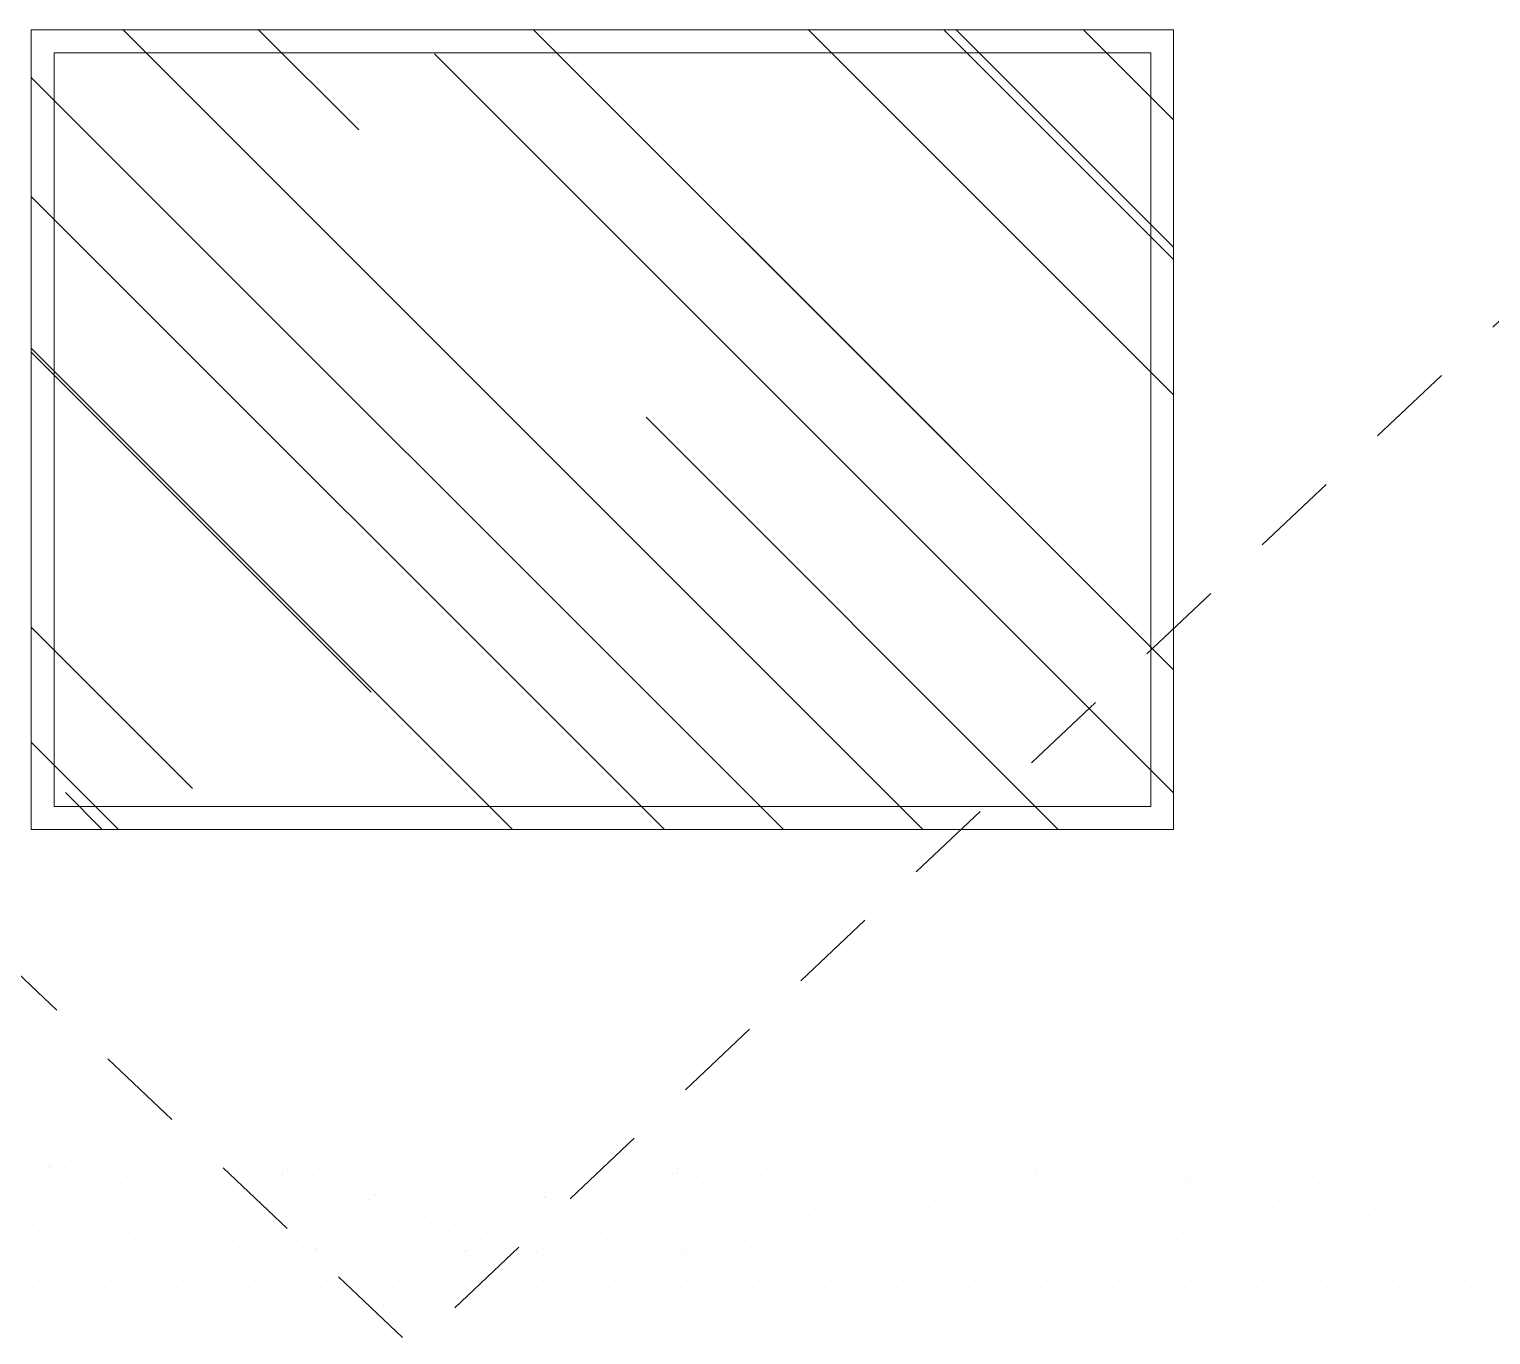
# Model space of a CAD drawing. Header units: millimetres. Extents: x 3923 to 4120, y 744 to 867.
# Drawn here: x 3976.948 to 3979.021, y 829.694 to 831.546 of the extents above; entities that cross this region are included whole.
import ezdxf

# ---------------------------------------------------------------- set-up
doc = ezdxf.new("R2010")
doc.units = ezdxf.units.MM
doc.linetypes.add('HIDDEN2', pattern=[0.1875, 0.125, -0.0625])
doc.layers.add('-HIDRO', color=8, linetype='Continuous')
doc.layers.add('COTA', color=7, linetype='Continuous')
doc.layers.add('E-Lay-9', color=9, linetype='Continuous', lineweight=9)

# ---------------------------------------------------------------- blocks, each defined once
blk = doc.blocks.new('A$C7AFB675E')
at = {"color": 8}
for p, q in [((5.0203, 2.3985), (5.0203, 2.3985)), ((5.0313, 2.4024), (5.0313, 2.4024)), ((5.0798, 2.4008), (5.0798, 2.4008)), ((5.0912, 2.4029), (5.0912, 2.4029)), ((5.1069, 2.395), (5.1069, 2.395)), ((5.1227, 2.4029), (5.1227, 2.4029)), ((5.1384, 2.395), (5.1384, 2.395)), ((5.1542, 2.4029), (5.1542, 2.4029)), ((5.0502, 2.3893), (5.0502, 2.3893)), ((5.0733, 2.3905), (5.0733, 2.3905)), ((5.0767, 2.3888), (5.0767, 2.3888)), ((5.0776, 2.3859), (5.0776, 2.3859)), ((5.0912, 2.3872), (5.0912, 2.3872)), ((5.1227, 2.3872), (5.1227, 2.3872)), ((5.1542, 2.3872), (5.1542, 2.3872)), ((5.0565, 2.3705), (5.0565, 2.3705)), ((5.0834, 2.3782), (5.0834, 2.3782)), ((5.0912, 2.3714), (5.0912, 2.3714)), ((5.1069, 2.3793), (5.1069, 2.3793)), ((5.1227, 2.3714), (5.1227, 2.3714)), ((5.1384, 2.3793), (5.1384, 2.3793)), ((5.1542, 2.3714), (5.1542, 2.3714)), ((5.0447, 2.3603), (5.0447, 2.3603)), ((5.0457, 2.355), (5.0457, 2.355)), ((5.0912, 2.3557), (5.0912, 2.3557)), ((5.1069, 2.3635), (5.1069, 2.3635)), ((5.1227, 2.3557), (5.1227, 2.3557)), ((5.1384, 2.3635), (5.1384, 2.3635)), ((5.1542, 2.3557), (5.1542, 2.3557)), ((5.044, 2.3419), (5.044, 2.3419)), ((5.1069, 2.3478), (5.1069, 2.3478)), ((5.1384, 2.3478), (5.1384, 2.3478)), ((5.0282, 2.3399), (5.0282, 2.3399)), ((5.0304, 2.3365), (5.0304, 2.3365)), ((5.079, 2.3349), (5.079, 2.3349)), ((5.0912, 2.3399), (5.0912, 2.3399)), ((5.1069, 2.332), (5.1069, 2.332)), ((5.1227, 2.3399), (5.1227, 2.3399)), ((5.1384, 2.332), (5.1384, 2.332)), ((5.1542, 2.3399), (5.1542, 2.3399)), ((5.0202, 2.32), (5.0202, 2.32)), ((5.0413, 2.3214), (5.0413, 2.3214)), ((5.0912, 2.3242), (5.0912, 2.3242)), ((5.1069, 2.3163), (5.1069, 2.3163)), ((5.1227, 2.3242), (5.1227, 2.3242)), ((5.1384, 2.3163), (5.1384, 2.3163)), ((5.1542, 2.3242), (5.1542, 2.3242)), ((5.0512, 2.3148), (5.0512, 2.3148)), ((5.0554, 2.3101), (5.0554, 2.3101)), ((5.0765, 2.3103), (5.0765, 2.3103)), ((5.0912, 2.3084), (5.0912, 2.3084)), ((5.1227, 2.3084), (5.1227, 2.3084)), ((5.1542, 2.3084), (5.1542, 2.3084)), ((5.0541, 2.3024), (5.0541, 2.3024)), ((5.0833, 2.2997), (5.0833, 2.2997)), ((5.0912, 2.2927), (5.0912, 2.2927)), ((5.1069, 2.3005), (5.1069, 2.3005)), ((5.1227, 2.2927), (5.1227, 2.2927)), ((5.1384, 2.3005), (5.1384, 2.3005)), ((5.1542, 2.2927), (5.1542, 2.2927)), ((5.0368, 2.2872), (5.0368, 2.2872)), ((5.0445, 2.2818), (5.0445, 2.2818)), ((5.0755, 2.2882), (5.0755, 2.2882)), ((5.1069, 2.2848), (5.1069, 2.2848)), ((5.1384, 2.2848), (5.1384, 2.2848)), ((5.0307, 2.272), (5.0307, 2.272)), ((5.0351, 2.2741), (5.0351, 2.2741)), ((5.0793, 2.2704), (5.0793, 2.2704)), ((5.0912, 2.2769), (5.0912, 2.2769)), ((5.1069, 2.269), (5.1069, 2.269)), ((5.1227, 2.2769), (5.1227, 2.2769)), ((5.1384, 2.269), (5.1384, 2.269)), ((5.1542, 2.2769), (5.1542, 2.2769)), ((5.0324, 2.2536), (5.0324, 2.2536)), ((5.0912, 2.2612), (5.0912, 2.2612)), ((5.1069, 2.2533), (5.1069, 2.2533)), ((5.1227, 2.2612), (5.1227, 2.2612)), ((5.1384, 2.2533), (5.1384, 2.2533)), ((5.1542, 2.2612), (5.1542, 2.2612)), ((5.02, 2.2416), (5.02, 2.2416)), ((5.0291, 2.239), (5.0291, 2.239)), ((5.0912, 2.2454), (5.0912, 2.2454)), ((5.1227, 2.2454), (5.1227, 2.2454)), ((5.1542, 2.2454), (5.1542, 2.2454)), ((5.0333, 2.2344), (5.0333, 2.2344)), ((5.0532, 2.2364), (5.0532, 2.2364)), ((5.0764, 2.2318), (5.0764, 2.2318)), ((5.0912, 2.2297), (5.0912, 2.2297)), ((5.1069, 2.2375), (5.1069, 2.2375)), ((5.1227, 2.2297), (5.1227, 2.2297)), ((5.1384, 2.2375), (5.1384, 2.2375)), ((5.1542, 2.2297), (5.1542, 2.2297)), ((5.0279, 2.2194), (5.0279, 2.2194)), ((5.0831, 2.2212), (5.0831, 2.2212)), ((5.0912, 2.2139), (5.0912, 2.2139)), ((5.1069, 2.2218), (5.1069, 2.2218)), ((5.1227, 2.2139), (5.1227, 2.2139)), ((5.1384, 2.2218), (5.1384, 2.2218)), ((5.1542, 2.2139), (5.1542, 2.2139)), ((5.0261, 2.2062), (5.0261, 2.2062)), ((5.0283, 2.2039), (5.0283, 2.2039)), ((5.0444, 2.2033), (5.0444, 2.2033)), ((5.0534, 2.2125), (5.0534, 2.2125)), ((5.0768, 2.2024), (5.0768, 2.2024)), ((5.1069, 2.206), (5.1069, 2.206)), ((5.1384, 2.206), (5.1384, 2.206)), ((5.0901, 2.1961), (5.0901, 2.1961)), ((5.0912, 2.1982), (5.0912, 2.1982)), ((5.1069, 2.1903), (5.1069, 2.1903)), ((5.1227, 2.1982), (5.1227, 2.1982)), ((5.1384, 2.1903), (5.1384, 2.1903)), ((5.1542, 2.1982), (5.1542, 2.1982)), ((5.0234, 2.1858), (5.0234, 2.1858)), ((5.0764, 2.1874), (5.0764, 2.1874)), ((5.0807, 2.1827), (5.0807, 2.1827)), ((5.0883, 2.183), (5.0883, 2.183)), ((5.0912, 2.1824), (5.0912, 2.1824)), ((5.1227, 2.1824), (5.1227, 2.1824)), ((5.1542, 2.1824), (5.1542, 2.1824)), ((5.0199, 2.1631), (5.0199, 2.1631)), ((5.0535, 2.172), (5.0535, 2.172)), ((5.0856, 2.1625), (5.0856, 2.1625)), ((5.0912, 2.1667), (5.0912, 2.1667)), ((5.1069, 2.1745), (5.1069, 2.1745)), ((5.1227, 2.1667), (5.1227, 2.1667)), ((5.1384, 2.1745), (5.1384, 2.1745)), ((5.1542, 2.1667), (5.1542, 2.1667)), ((5.0189, 2.1515), (5.0189, 2.1515)), ((5.0762, 2.1534), (5.0762, 2.1534)), ((5.0912, 2.1509), (5.0912, 2.1509)), ((5.1069, 2.1588), (5.1069, 2.1588)), ((5.1227, 2.1509), (5.1227, 2.1509)), ((5.1384, 2.1588), (5.1384, 2.1588)), ((5.1542, 2.1509), (5.1542, 2.1509)), ((5.0172, 2.1384), (5.0172, 2.1384)), ((5.0274, 2.138), (5.0274, 2.138)), ((5.0313, 2.1367), (5.0313, 2.1367)), ((5.083, 2.1427), (5.083, 2.1427)), ((5.1069, 2.143), (5.1069, 2.143)), ((5.1384, 2.143), (5.1384, 2.143)), ((5.0443, 2.1248), (5.0443, 2.1248)), ((5.076, 2.1364), (5.076, 2.1364)), ((5.0811, 2.1283), (5.0811, 2.1283)), ((5.0912, 2.1352), (5.0912, 2.1352)), ((5.1069, 2.1273), (5.1069, 2.1273)), ((5.1227, 2.1352), (5.1227, 2.1352)), ((5.1384, 2.1273), (5.1384, 2.1273)), ((5.1542, 2.1352), (5.1542, 2.1352)), ((5.0145, 2.1179), (5.0145, 2.1179)), ((5.0543, 2.1116), (5.0543, 2.1116)), ((5.0794, 2.1152), (5.0794, 2.1152)), ((5.0912, 2.1194), (5.0912, 2.1194)), ((5.1069, 2.1115), (5.1069, 2.1115)), ((5.1227, 2.1194), (5.1227, 2.1194)), ((5.1384, 2.1115), (5.1384, 2.1115)), ((5.1542, 2.1194), (5.1542, 2.1194)), ((5.0511, 2.1039), (5.0511, 2.1039)), ((5.0585, 2.107), (5.0585, 2.107)), ((5.0912, 2.1037), (5.0912, 2.1037)), ((5.1227, 2.1037), (5.1227, 2.1037)), ((5.1542, 2.1037), (5.1542, 2.1037)), ((5.0767, 2.0947), (5.0767, 2.0947)), ((5.0912, 2.0879), (5.0912, 2.0879)), ((5.1069, 2.0958), (5.1069, 2.0958)), ((5.1227, 2.0879), (5.1227, 2.0879)), ((5.1384, 2.0958), (5.1384, 2.0958)), ((5.1542, 2.0879), (5.1542, 2.0879)), ((5.0197, 2.0846), (5.0197, 2.0846)), ((5.0278, 2.0735), (5.0278, 2.0735)), ((5.0761, 2.0749), (5.0761, 2.0749)), ((5.0786, 2.0851), (5.0786, 2.0851)), ((5.1069, 2.08), (5.1069, 2.08)), ((5.1384, 2.08), (5.1384, 2.08)), ((5.0722, 2.0605), (5.0722, 2.0605)), ((5.0763, 2.0719), (5.0763, 2.0719)), ((5.0829, 2.0643), (5.0829, 2.0643)), ((5.0912, 2.0722), (5.0912, 2.0722)), ((5.1069, 2.0643), (5.1069, 2.0643)), ((5.1227, 2.0722), (5.1227, 2.0722)), ((5.1384, 2.0643), (5.1384, 2.0643)), ((5.1542, 2.0722), (5.1542, 2.0722)), ((5.0705, 2.0473), (5.0705, 2.0473)), ((5.0912, 2.0564), (5.0912, 2.0564)), ((5.1069, 2.0485), (5.1069, 2.0485)), ((5.1227, 2.0564), (5.1227, 2.0564)), ((5.1384, 2.0485), (5.1384, 2.0485)), ((5.1542, 2.0564), (5.1542, 2.0564)), ((5.0322, 2.0359), (5.0322, 2.0359)), ((5.0441, 2.0464), (5.0441, 2.0464)), ((5.0502, 2.0379), (5.0502, 2.0379)), ((5.0912, 2.0407), (5.0912, 2.0407)), ((5.1227, 2.0407), (5.1227, 2.0407)), ((5.1542, 2.0407), (5.1542, 2.0407)), ((5.0364, 2.0312), (5.0364, 2.0312)), ((5.0678, 2.0269), (5.0678, 2.0269)), ((5.0912, 2.0249), (5.0912, 2.0249)), ((5.1069, 2.0328), (5.1069, 2.0328)), ((5.1227, 2.0249), (5.1227, 2.0249)), ((5.1384, 2.0328), (5.1384, 2.0328)), ((5.1542, 2.0249), (5.1542, 2.0249)), ((5.0565, 2.0093), (5.0565, 2.0093)), ((5.0912, 2.0092), (5.0912, 2.0092)), ((5.1069, 2.017), (5.1069, 2.017)), ((5.1227, 2.0092), (5.1227, 2.0092)), ((5.1384, 2.017), (5.1384, 2.017)), ((5.1542, 2.0092), (5.1542, 2.0092)), ((5.0196, 2.0061), (5.0196, 2.0061)), ((5.0253, 2.0055), (5.0253, 2.0055)), ((5.0739, 2.0039), (5.0739, 2.0039)), ((5.0759, 1.9964), (5.0759, 1.9964)), ((5.1069, 2.0013), (5.1069, 2.0013)), ((5.1384, 2.0013), (5.1384, 2.0013)), ((5.0633, 1.9926), (5.0633, 1.9926)), ((5.0795, 1.9842), (5.0795, 1.9842)), ((5.0827, 1.9858), (5.0827, 1.9858)), ((5.0912, 1.9934), (5.0912, 1.9934)), ((5.1069, 1.9855), (5.1069, 1.9855)), ((5.1227, 1.9934), (5.1227, 1.9934)), ((5.1384, 1.9855), (5.1384, 1.9855)), ((5.1542, 1.9934), (5.1542, 1.9934)), ((5.0505, 1.9735), (5.0505, 1.9735)), ((5.0615, 1.9795), (5.0615, 1.9795)), ((5.0838, 1.9796), (5.0838, 1.9796)), ((5.0912, 1.9777), (5.0912, 1.9777)), ((5.1227, 1.9777), (5.1227, 1.9777)), ((5.1542, 1.9777), (5.1542, 1.9777)), ((5.044, 1.9679), (5.044, 1.9679)), ((5.0588, 1.959), (5.0588, 1.959)), ((5.0912, 1.9619), (5.0912, 1.9619)), ((5.1069, 1.9698), (5.1069, 1.9698)), ((5.1227, 1.9619), (5.1227, 1.9619)), ((5.1384, 1.9698), (5.1384, 1.9698)), ((5.1542, 1.9619), (5.1542, 1.9619)), ((5.0143, 1.9555), (5.0143, 1.9555)), ((5.0912, 1.9462), (5.0912, 1.9462)), ((5.1069, 1.954), (5.1069, 1.954)), ((5.1227, 1.9462), (5.1227, 1.9462)), ((5.1384, 1.954), (5.1384, 1.954)), ((5.1542, 1.9462), (5.1542, 1.9462)), ((5.0245, 1.9395), (5.0245, 1.9395)), ((5.0344, 1.9335), (5.0344, 1.9335)), ((5.073, 1.9379), (5.073, 1.9379)), ((5.1069, 1.9383), (5.1069, 1.9383)), ((5.1384, 1.9383), (5.1384, 1.9383)), ((5.0195, 1.9277), (5.0195, 1.9277)), ((5.0543, 1.9248), (5.0543, 1.9248)), ((5.0912, 1.9304), (5.0912, 1.9304)), ((5.1069, 1.9225), (5.1069, 1.9225)), ((5.1227, 1.9304), (5.1227, 1.9304)), ((5.1384, 1.9225), (5.1384, 1.9225)), ((5.1542, 1.9304), (5.1542, 1.9304)), ((5.0526, 1.9117), (5.0526, 1.9117)), ((5.0574, 1.9085), (5.0574, 1.9085)), ((5.0758, 1.9179), (5.0758, 1.9179)), ((5.0826, 1.9073), (5.0826, 1.9073)), ((5.0912, 1.9147), (5.0912, 1.9147)), ((5.1069, 1.9068), (5.1069, 1.9068)), ((5.1227, 1.9147), (5.1227, 1.9147)), ((5.1384, 1.9068), (5.1384, 1.9068)), ((5.1542, 1.9147), (5.1542, 1.9147)), ((5.0481, 1.9054), (5.0481, 1.9054)), ((5.0616, 1.9038), (5.0616, 1.9038)), ((5.0912, 1.8989), (5.0912, 1.8989)), ((5.1227, 1.8989), (5.1227, 1.8989)), ((5.1542, 1.8989), (5.1542, 1.8989)), ((5.0438, 1.8894), (5.0438, 1.8894)), ((5.0499, 1.8912), (5.0499, 1.8912)), ((5.0817, 1.8819), (5.0817, 1.8819)), ((5.0912, 1.8832), (5.0912, 1.8832)), ((5.1069, 1.891), (5.1069, 1.891)), ((5.1227, 1.8832), (5.1227, 1.8832)), ((5.1384, 1.891), (5.1384, 1.891)), ((5.1542, 1.8832), (5.1542, 1.8832)), ((5.0248, 1.875), (5.0248, 1.875)), ((5.0733, 1.8734), (5.0733, 1.8734)), ((5.1069, 1.8753), (5.1069, 1.8753)), ((5.1384, 1.8753), (5.1384, 1.8753)), ((5.0454, 1.857), (5.0454, 1.857)), ((5.0912, 1.8674), (5.0912, 1.8674)), ((5.1069, 1.8595), (5.1069, 1.8595)), ((5.1227, 1.8674), (5.1227, 1.8674)), ((5.1384, 1.8595), (5.1384, 1.8595)), ((5.1542, 1.8674), (5.1542, 1.8674)), ((5.0193, 1.8492), (5.0193, 1.8492)), ((5.0437, 1.8438), (5.0437, 1.8438)), ((5.0912, 1.8517), (5.0912, 1.8517)), ((5.1069, 1.8438), (5.1069, 1.8438)), ((5.1227, 1.8517), (5.1227, 1.8517)), ((5.1384, 1.8438), (5.1384, 1.8438)), ((5.1542, 1.8517), (5.1542, 1.8517)), ((5.0353, 1.8327), (5.0353, 1.8327)), ((5.0472, 1.8395), (5.0472, 1.8395)), ((5.0757, 1.8395), (5.0757, 1.8395)), ((5.0912, 1.8359), (5.0912, 1.8359)), ((5.1227, 1.8359), (5.1227, 1.8359)), ((5.1542, 1.8359), (5.1542, 1.8359)), ((5.0395, 1.8281), (5.0395, 1.8281)), ((5.041, 1.8234), (5.041, 1.8234)), ((5.0824, 1.8288), (5.0824, 1.8288)), ((5.0912, 1.8202), (5.0912, 1.8202)), ((5.1069, 1.828), (5.1069, 1.828)), ((5.1227, 1.8202), (5.1227, 1.8202)), ((5.1384, 1.828), (5.1384, 1.828)), ((5.1542, 1.8202), (5.1542, 1.8202)), ((5.0223, 1.807), (5.0223, 1.807)), ((5.0437, 1.8109), (5.0437, 1.8109)), ((5.0596, 1.8061), (5.0596, 1.8061)), ((5.0709, 1.8054), (5.0709, 1.8054)), ((5.0912, 1.8044), (5.0912, 1.8044)), ((5.1069, 1.8123), (5.1069, 1.8123)), ((5.1227, 1.8044), (5.1227, 1.8044)), ((5.1384, 1.8123), (5.1384, 1.8123)), ((5.1542, 1.8044), (5.1542, 1.8044)), ((5.1069, 1.7965), (5.1069, 1.7965)), ((5.1384, 1.7965), (5.1384, 1.7965)), ((5.0365, 1.7891), (5.0365, 1.7891)), ((5.0826, 1.7811), (5.0826, 1.7811)), ((5.0912, 1.7887), (5.0912, 1.7887)), ((5.1069, 1.7808), (5.1069, 1.7808)), ((5.1227, 1.7887), (5.1227, 1.7887)), ((5.1384, 1.7808), (5.1384, 1.7808)), ((5.1542, 1.7887), (5.1542, 1.7887)), ((5.0192, 1.7707), (5.0192, 1.7707)), ((5.0348, 1.776), (5.0348, 1.776)), ((5.0476, 1.775), (5.0476, 1.775)), ((5.0868, 1.7764), (5.0868, 1.7764)), ((5.0912, 1.7729), (5.0912, 1.7729)), ((5.1227, 1.7729), (5.1227, 1.7729)), ((5.1542, 1.7729), (5.1542, 1.7729)), ((5.0321, 1.7555), (5.0321, 1.7555)), ((5.0755, 1.761), (5.0755, 1.761)), ((5.0912, 1.7572), (5.0912, 1.7572)), ((5.1069, 1.765), (5.1069, 1.765)), ((5.1227, 1.7572), (5.1227, 1.7572)), ((5.1384, 1.765), (5.1384, 1.765)), ((5.1542, 1.7572), (5.1542, 1.7572)), ((5.0174, 1.7523), (5.0174, 1.7523)), ((5.0215, 1.741), (5.0215, 1.741)), ((5.0823, 1.7504), (5.0823, 1.7504)), ((5.0912, 1.7414), (5.0912, 1.7414)), ((5.1069, 1.7493), (5.1069, 1.7493)), ((5.1227, 1.7414), (5.1227, 1.7414)), ((5.1384, 1.7493), (5.1384, 1.7493)), ((5.1542, 1.7414), (5.1542, 1.7414)), ((5.0375, 1.7304), (5.0375, 1.7304)), ((5.0435, 1.7324), (5.0435, 1.7324)), ((5.07, 1.7394), (5.07, 1.7394)), ((5.1069, 1.7335), (5.1069, 1.7335)), ((5.1384, 1.7335), (5.1384, 1.7335)), ((5.0275, 1.7213), (5.0275, 1.7213)), ((5.0912, 1.7257), (5.0912, 1.7257)), ((5.1069, 1.7178), (5.1069, 1.7178)), ((5.1227, 1.7257), (5.1227, 1.7257)), ((5.1384, 1.7178), (5.1384, 1.7178)), ((5.1542, 1.7257), (5.1542, 1.7257)), ((5.0258, 1.7082), (5.0258, 1.7082)), ((5.0451, 1.7069), (5.0451, 1.7069)), ((5.0605, 1.7053), (5.0605, 1.7053)), ((5.0912, 1.7099), (5.0912, 1.7099)), ((5.1069, 1.702), (5.1069, 1.702)), ((5.1227, 1.7099), (5.1227, 1.7099)), ((5.1384, 1.702), (5.1384, 1.702)), ((5.1542, 1.7099), (5.1542, 1.7099)), ((5.019, 1.6922), (5.019, 1.6922)), ((5.0647, 1.7007), (5.0647, 1.7007)), ((5.0897, 1.6981), (5.0897, 1.6981)), ((5.0912, 1.6942), (5.0912, 1.6942)), ((5.1227, 1.6942), (5.1227, 1.6942)), ((5.1542, 1.6942), (5.1542, 1.6942)), ((5.0218, 1.6765), (5.0218, 1.6765)), ((5.0231, 1.6877), (5.0231, 1.6877)), ((5.0754, 1.6825), (5.0754, 1.6825)), ((5.0848, 1.6787), (5.0848, 1.6787)), ((5.088, 1.6849), (5.088, 1.6849)), ((5.0912, 1.6784), (5.0912, 1.6784)), ((5.1069, 1.6863), (5.1069, 1.6863)), ((5.1227, 1.6784), (5.1227, 1.6784)), ((5.1384, 1.6863), (5.1384, 1.6863)), ((5.1542, 1.6784), (5.1542, 1.6784)), ((5.0703, 1.6749), (5.0703, 1.6749)), ((5.0821, 1.6719), (5.0821, 1.6719)), ((5.0853, 1.6645), (5.0853, 1.6645)), ((5.1069, 1.6705), (5.1069, 1.6705)), ((5.1384, 1.6705), (5.1384, 1.6705)), ((5.0154, 1.6546), (5.0154, 1.6546)), ((5.0186, 1.6535), (5.0186, 1.6535)), ((5.0434, 1.654), (5.0434, 1.654)), ((5.0912, 1.6627), (5.0912, 1.6627)), ((5.1069, 1.6548), (5.1069, 1.6548)), ((5.1227, 1.6627), (5.1227, 1.6627)), ((5.1384, 1.6548), (5.1384, 1.6548)), ((5.1542, 1.6627), (5.1542, 1.6627)), ((5.0169, 1.6403), (5.0169, 1.6403)), ((5.0443, 1.641), (5.0443, 1.641)), ((5.0912, 1.6469), (5.0912, 1.6469)), ((5.1069, 1.639), (5.1069, 1.639)), ((5.1227, 1.6469), (5.1227, 1.6469)), ((5.1384, 1.639), (5.1384, 1.639)), ((5.1542, 1.6469), (5.1542, 1.6469)), ((5.0384, 1.6295), (5.0384, 1.6295)), ((5.0426, 1.6249), (5.0426, 1.6249)), ((5.0808, 1.6302), (5.0808, 1.6302)), ((5.0912, 1.6312), (5.0912, 1.6312)), ((5.1227, 1.6312), (5.1227, 1.6312)), ((5.1542, 1.6312), (5.1542, 1.6312)), ((5.0142, 1.6199), (5.0142, 1.6199)), ((5.0189, 1.6138), (5.0189, 1.6138)), ((5.0791, 1.6171), (5.0791, 1.6171)), ((5.0912, 1.6154), (5.0912, 1.6154)), ((5.1069, 1.6233), (5.1069, 1.6233)), ((5.1227, 1.6154), (5.1227, 1.6154)), ((5.1384, 1.6233), (5.1384, 1.6233)), ((5.1542, 1.6154), (5.1542, 1.6154)), ((5.0193, 1.6085), (5.0193, 1.6085)), ((5.0627, 1.603), (5.0627, 1.603)), ((5.0679, 1.6069), (5.0679, 1.6069)), ((5.0752, 1.604), (5.0752, 1.604)), ((5.0912, 1.5997), (5.0912, 1.5997)), ((5.1069, 1.6075), (5.1069, 1.6075)), ((5.1227, 1.5997), (5.1227, 1.5997)), ((5.1384, 1.6075), (5.1384, 1.6075)), ((5.1542, 1.5997), (5.1542, 1.5997)), ((5.0764, 1.5966), (5.0764, 1.5966)), ((5.082, 1.5934), (5.082, 1.5934)), ((5.1069, 1.5918), (5.1069, 1.5918)), ((5.1384, 1.5918), (5.1384, 1.5918)), ((5.0433, 1.5755), (5.0433, 1.5755)), ((5.0446, 1.5765), (5.0446, 1.5765)), ((5.0857, 1.5779), (5.0857, 1.5779)), ((5.0912, 1.5839), (5.0912, 1.5839)), ((5.1069, 1.576), (5.1069, 1.576)), ((5.1227, 1.5839), (5.1227, 1.5839)), ((5.1384, 1.576), (5.1384, 1.576)), ((5.1542, 1.5839), (5.1542, 1.5839)), ((5.0719, 1.5624), (5.0719, 1.5624)), ((5.0899, 1.5733), (5.0899, 1.5733)), ((5.0912, 1.5682), (5.0912, 1.5682)), ((5.1227, 1.5682), (5.1227, 1.5682)), ((5.1542, 1.5682), (5.1542, 1.5682)), ((5.0162, 1.5538), (5.0162, 1.5538)), ((5.0205, 1.5491), (5.0205, 1.5491)), ((5.0701, 1.5493), (5.0701, 1.5493)), ((5.0912, 1.5524), (5.0912, 1.5524)), ((5.1069, 1.5603), (5.1069, 1.5603)), ((5.1227, 1.5524), (5.1227, 1.5524)), ((5.1384, 1.5603), (5.1384, 1.5603)), ((5.1542, 1.5524), (5.1542, 1.5524)), ((5.0185, 1.5425), (5.0185, 1.5425)), ((5.0187, 1.5353), (5.0187, 1.5353)), ((5.0671, 1.5409), (5.0671, 1.5409)), ((5.0912, 1.5367), (5.0912, 1.5367)), ((5.1069, 1.5445), (5.1069, 1.5445)), ((5.1227, 1.5367), (5.1227, 1.5367)), ((5.1384, 1.5445), (5.1384, 1.5445)), ((5.1542, 1.5367), (5.1542, 1.5367)), ((5.0406, 1.5272), (5.0406, 1.5272)), ((5.0675, 1.5288), (5.0675, 1.5288)), ((5.0751, 1.5255), (5.0751, 1.5255)), ((5.1069, 1.5288), (5.1069, 1.5288)), ((5.1384, 1.5288), (5.1384, 1.5288)), ((5.0819, 1.5149), (5.0819, 1.5149)), ((5.0912, 1.5209), (5.0912, 1.5209)), ((5.1069, 1.513), (5.1069, 1.513)), ((5.1227, 1.5209), (5.1227, 1.5209)), ((5.1384, 1.513), (5.1384, 1.513)), ((5.1542, 1.5209), (5.1542, 1.5209)), ((5.0421, 1.5084), (5.0421, 1.5084)), ((5.0431, 1.497), (5.0431, 1.497)), ((5.0636, 1.5021), (5.0636, 1.5021)), ((5.0678, 1.4975), (5.0678, 1.4975)), ((5.0907, 1.5068), (5.0907, 1.5068)), ((5.0912, 1.5052), (5.0912, 1.5052)), ((5.1069, 1.4973), (5.1069, 1.4973)), ((5.1227, 1.5052), (5.1227, 1.5052)), ((5.1384, 1.4973), (5.1384, 1.4973)), ((5.1542, 1.5052), (5.1542, 1.5052)), ((5.0629, 1.4946), (5.0629, 1.4946)), ((5.0912, 1.4894), (5.0912, 1.4894)), ((5.1227, 1.4894), (5.1227, 1.4894)), ((5.1542, 1.4894), (5.1542, 1.4894)), ((5.0188, 1.478), (5.0188, 1.478)), ((5.0612, 1.4814), (5.0612, 1.4814)), ((5.0674, 1.4765), (5.0674, 1.4765)), ((5.0879, 1.4756), (5.0879, 1.4756)), ((5.0912, 1.4737), (5.0912, 1.4737)), ((5.1069, 1.4815), (5.1069, 1.4815)), ((5.1227, 1.4737), (5.1227, 1.4737)), ((5.1384, 1.4815), (5.1384, 1.4815)), ((5.1542, 1.4737), (5.1542, 1.4737)), ((5.0585, 1.461), (5.0585, 1.461)), ((5.1069, 1.4658), (5.1069, 1.4658)), ((5.1384, 1.4658), (5.1384, 1.4658)), ((5.0185, 1.4515), (5.0185, 1.4515)), ((5.0186, 1.4568), (5.0186, 1.4568)), ((5.0749, 1.4471), (5.0749, 1.4471)), ((5.0912, 1.4579), (5.0912, 1.4579)), ((5.1069, 1.45), (5.1069, 1.45)), ((5.1227, 1.4579), (5.1227, 1.4579)), ((5.1384, 1.45), (5.1384, 1.45)), ((5.1542, 1.4579), (5.1542, 1.4579)), ((5.0413, 1.4425), (5.0413, 1.4425)), ((5.0817, 1.4364), (5.0817, 1.4364)), ((5.0898, 1.4409), (5.0898, 1.4409)), ((5.0912, 1.4422), (5.0912, 1.4422)), ((5.1069, 1.4343), (5.1069, 1.4343)), ((5.1227, 1.4422), (5.1227, 1.4422)), ((5.1384, 1.4343), (5.1384, 1.4343)), ((5.1542, 1.4422), (5.1542, 1.4422)), ((5.0415, 1.4264), (5.0415, 1.4264)), ((5.0457, 1.4217), (5.0457, 1.4217)), ((5.054, 1.4267), (5.054, 1.4267)), ((5.0912, 1.4264), (5.0912, 1.4264)), ((5.1227, 1.4264), (5.1227, 1.4264)), ((5.1542, 1.4264), (5.1542, 1.4264)), ((5.0164, 1.41), (5.0164, 1.41)), ((5.043, 1.4185), (5.043, 1.4185)), ((5.0523, 1.4136), (5.0523, 1.4136)), ((5.0649, 1.4084), (5.0649, 1.4084)), ((5.0912, 1.4107), (5.0912, 1.4107)), ((5.1069, 1.4185), (5.1069, 1.4185)), ((5.1227, 1.4107), (5.1227, 1.4107)), ((5.1384, 1.4185), (5.1384, 1.4185)), ((5.1542, 1.4107), (5.1542, 1.4107)), ((5.0658, 1.3998), (5.0658, 1.3998)), ((5.0912, 1.3949), (5.0912, 1.3949)), ((5.1069, 1.4028), (5.1069, 1.4028)), ((5.1227, 1.3949), (5.1227, 1.3949)), ((5.1384, 1.4028), (5.1384, 1.4028)), ((5.1542, 1.3949), (5.1542, 1.3949)), ((5.0496, 1.3931), (5.0496, 1.3931)), ((5.1069, 1.387), (5.1069, 1.387)), ((5.1384, 1.387), (5.1384, 1.387)), ((5.0185, 1.3783), (5.0185, 1.3783)), ((5.0416, 1.378), (5.0416, 1.378)), ((5.0888, 1.3747), (5.0888, 1.3747)), ((5.0901, 1.3764), (5.0901, 1.3764)), ((5.0912, 1.3792), (5.0912, 1.3792)), ((5.1069, 1.3713), (5.1069, 1.3713)), ((5.1227, 1.3792), (5.1227, 1.3792)), ((5.1384, 1.3713), (5.1384, 1.3713)), ((5.1542, 1.3792), (5.1542, 1.3792)), ((5.0451, 1.3589), (5.0451, 1.3589)), ((5.0748, 1.3686), (5.0748, 1.3686)), ((5.0816, 1.358), (5.0816, 1.358)), ((5.0912, 1.3634), (5.0912, 1.3634)), ((5.1227, 1.3634), (5.1227, 1.3634)), ((5.1542, 1.3634), (5.1542, 1.3634)), ((5.0155, 1.344), (5.0155, 1.344)), ((5.0193, 1.3506), (5.0193, 1.3506)), ((5.0236, 1.346), (5.0236, 1.346)), ((5.0434, 1.3458), (5.0434, 1.3458)), ((5.0912, 1.3477), (5.0912, 1.3477)), ((5.1069, 1.3555), (5.1069, 1.3555)), ((5.1227, 1.3477), (5.1227, 1.3477)), ((5.1384, 1.3555), (5.1384, 1.3555)), ((5.1542, 1.3477), (5.1542, 1.3477)), ((5.0428, 1.3401), (5.0428, 1.3401)), ((5.0641, 1.3424), (5.0641, 1.3424)), ((5.0912, 1.3319), (5.0912, 1.3319)), ((5.1069, 1.3398), (5.1069, 1.3398)), ((5.1227, 1.3319), (5.1227, 1.3319)), ((5.1384, 1.3398), (5.1384, 1.3398)), ((5.1542, 1.3319), (5.1542, 1.3319)), ((5.0407, 1.3253), (5.0407, 1.3253)), ((5.0437, 1.3241), (5.0437, 1.3241)), ((5.1069, 1.324), (5.1069, 1.324)), ((5.1384, 1.324), (5.1384, 1.324)), ((5.0391, 1.3099), (5.0391, 1.3099)), ((5.0877, 1.3084), (5.0877, 1.3084)), ((5.0912, 1.3162), (5.0912, 1.3162)), ((5.1069, 1.3083), (5.1069, 1.3083)), ((5.1227, 1.3162), (5.1227, 1.3162)), ((5.1384, 1.3083), (5.1384, 1.3083)), ((5.1542, 1.3162), (5.1542, 1.3162)), ((5.0183, 1.2998), (5.0183, 1.2998)), ((5.0667, 1.299), (5.0667, 1.299)), ((5.0709, 1.2943), (5.0709, 1.2943)), ((5.0912, 1.3004), (5.0912, 1.3004)), ((5.1069, 1.2925), (5.1069, 1.2925)), ((5.1227, 1.3004), (5.1227, 1.3004)), ((5.1384, 1.2925), (5.1384, 1.2925)), ((5.1542, 1.3004), (5.1542, 1.3004)), ((5.0158, 1.2796), (5.0158, 1.2796)), ((5.0362, 1.2911), (5.0362, 1.2911)), ((5.0747, 1.2901), (5.0747, 1.2901)), ((5.0814, 1.2795), (5.0814, 1.2795)), ((5.0912, 1.2847), (5.0912, 1.2847)), ((5.1227, 1.2847), (5.1227, 1.2847)), ((5.1542, 1.2847), (5.1542, 1.2847)), ((5.0344, 1.2779), (5.0344, 1.2779)), ((5.0644, 1.278), (5.0644, 1.278)), ((5.0912, 1.2689), (5.0912, 1.2689)), ((5.1069, 1.2768), (5.1069, 1.2768)), ((5.1227, 1.2689), (5.1227, 1.2689)), ((5.1384, 1.2768), (5.1384, 1.2768)), ((5.1542, 1.2689), (5.1542, 1.2689)), ((5.0317, 1.2575), (5.0317, 1.2575)), ((5.0427, 1.2616), (5.0427, 1.2616)), ((5.1069, 1.261), (5.1069, 1.261)), ((5.1384, 1.261), (5.1384, 1.261)), ((5.0216, 1.2483), (5.0216, 1.2483)), ((5.0383, 1.244), (5.0383, 1.244)), ((5.0869, 1.2424), (5.0869, 1.2424)), ((5.0912, 1.2532), (5.0912, 1.2532)), ((5.1069, 1.2453), (5.1069, 1.2453)), ((5.1227, 1.2532), (5.1227, 1.2532)), ((5.1384, 1.2453), (5.1384, 1.2453)), ((5.1542, 1.2532), (5.1542, 1.2532)), ((5.0912, 1.2374), (5.0912, 1.2374)), ((5.1069, 1.2295), (5.1069, 1.2295)), ((5.1227, 1.2374), (5.1227, 1.2374)), ((5.1384, 1.2295), (5.1384, 1.2295)), ((5.1542, 1.2374), (5.1542, 1.2374)), ((5.0182, 1.2214), (5.0182, 1.2214)), ((5.0272, 1.2232), (5.0272, 1.2232)), ((5.0445, 1.2232), (5.0445, 1.2232)), ((5.0488, 1.2186), (5.0488, 1.2186)), ((5.0912, 1.2217), (5.0912, 1.2217)), ((5.1227, 1.2217), (5.1227, 1.2217)), ((5.1542, 1.2217), (5.1542, 1.2217)), ((5.0255, 1.2101), (5.0255, 1.2101)), ((5.0619, 1.2099), (5.0619, 1.2099)), ((5.0745, 1.2116), (5.0745, 1.2116)), ((5.0912, 1.2059), (5.0912, 1.2059)), ((5.1069, 1.2138), (5.1069, 1.2138)), ((5.1227, 1.2059), (5.1227, 1.2059)), ((5.1384, 1.2138), (5.1384, 1.2138)), ((5.1542, 1.2059), (5.1542, 1.2059)), ((5.0689, 1.1967), (5.0689, 1.1967)), ((5.0813, 1.201), (5.0813, 1.201)), ((5.0894, 1.2), (5.0894, 1.2)), ((5.0912, 1.1902), (5.0912, 1.1902)), ((5.1069, 1.198), (5.1069, 1.198)), ((5.1227, 1.1902), (5.1227, 1.1902)), ((5.1384, 1.198), (5.1384, 1.198)), ((5.1542, 1.1902), (5.1542, 1.1902)), ((5.0228, 1.1896), (5.0228, 1.1896)), ((5.0386, 1.1795), (5.0386, 1.1795)), ((5.0426, 1.1831), (5.0426, 1.1831)), ((5.0872, 1.1779), (5.0872, 1.1779)), ((5.0877, 1.1869), (5.0877, 1.1869)), ((5.1069, 1.1823), (5.1069, 1.1823)), ((5.1384, 1.1823), (5.1384, 1.1823)), ((5.085, 1.1664), (5.085, 1.1664)), ((5.0912, 1.1744), (5.0912, 1.1744)), ((5.1069, 1.1665), (5.1069, 1.1665)), ((5.1227, 1.1744), (5.1227, 1.1744)), ((5.1384, 1.1665), (5.1384, 1.1665)), ((5.1542, 1.1744), (5.1542, 1.1744)), ((5.0183, 1.1554), (5.0183, 1.1554)), ((5.0912, 1.1587), (5.0912, 1.1587)), ((5.1227, 1.1587), (5.1227, 1.1587)), ((5.1542, 1.1587), (5.1542, 1.1587)), ((5.0166, 1.1423), (5.0166, 1.1423)), ((5.018, 1.1429), (5.018, 1.1429)), ((5.0224, 1.1475), (5.0224, 1.1475)), ((5.0267, 1.1428), (5.0267, 1.1428)), ((5.0611, 1.1439), (5.0611, 1.1439)), ((5.0912, 1.1429), (5.0912, 1.1429)), ((5.1069, 1.1508), (5.1069, 1.1508)), ((5.1227, 1.1429), (5.1227, 1.1429)), ((5.1384, 1.1508), (5.1384, 1.1508)), ((5.1542, 1.1429), (5.1542, 1.1429)), ((5.0744, 1.1332), (5.0744, 1.1332)), ((5.0805, 1.1322), (5.0805, 1.1322)), ((5.0912, 1.1272), (5.0912, 1.1272)), ((5.1069, 1.135), (5.1069, 1.135)), ((5.1227, 1.1272), (5.1227, 1.1272)), ((5.1384, 1.135), (5.1384, 1.135)), ((5.1542, 1.1272), (5.1542, 1.1272))]:
    blk.add_line(p, q, dxfattribs=at)
at = {"layer": 'COTA', "color": 8, "linetype": 'Continuous'}
for p, q in [((4.022, 1.925), (4.223, 2.1261)), ((4.022, 1.5658), (4.5823, 2.1261)), ((4.022, 1.9358), (4.2123, 2.1261)), ((4.022, 2.0471), (4.1009, 2.1261)), ((4.022, 1.8065), (4.3416, 2.1261)), ((4.0431, 1.4792), (4.69, 2.1261)), ((4.2047, 1.7486), (4.5823, 2.1261)), ((4.361, 1.6642), (4.722, 2.0251)), ((4.022, 1.2066), (4.722, 1.9066)), ((4.0636, 1.1261), (4.722, 1.7845)), ((4.1678, 1.1261), (4.722, 1.6803)), ((4.022, 1.5658), (4.0251, 1.569)), ((4.3007, 1.1261), (4.722, 1.5474)), ((4.3043, 1.1261), (4.6017, 1.4235)), ((4.022, 1.3251), (4.1096, 1.4127)), ((4.5449, 1.1261), (4.6861, 1.2672)), ((4.6455, 1.1261), (4.722, 1.2025)), ((4.6897, 1.1559), (4.722, 1.1882))]:
    blk.add_line(p, q, dxfattribs=at)
at = {"layer": 'E-Lay-9', "color": 8}
for p, q in [((4.722, 2.1261), (4.022, 2.1261)), ((4.022, 2.1261), (4.022, 1.1261)), ((4.722, 1.1261), (4.722, 2.1261)), ((4.702, 2.1061), (4.042, 2.1061)), ((4.042, 2.1061), (4.042, 1.1461)), ((4.702, 1.1461), (4.702, 2.1061)), ((4.042, 1.1461), (4.702, 1.1461)), ((4.022, 1.1261), (4.722, 1.1261))]:
    blk.add_line(p, q, dxfattribs=at)

msp = doc.modelspace()

# ---------------------------------------------------------------- linework, layer by layer
at = {"layer": '-HIDRO', "linetype": 'HIDDEN2'}
for p, q in [((3973.7908, 833.1778), (3981.1908, 826.1778)), ((3973.7908, 826.1778), (3981.1908, 833.1712))]:
    msp.add_line(p, q, dxfattribs=at)

# ---------------------------------------------------------------- block references
at = {"layer": '-HIDRO', "ltscale": 0.35, "xscale": 1.62, "yscale": 1.62, "zscale": 1.62, "rotation": 270}
msp.add_blockref('A$C7AFB675E', (3975.1269, 838.0603), dxfattribs=at)

doc.saveas('drawing.dxf')
